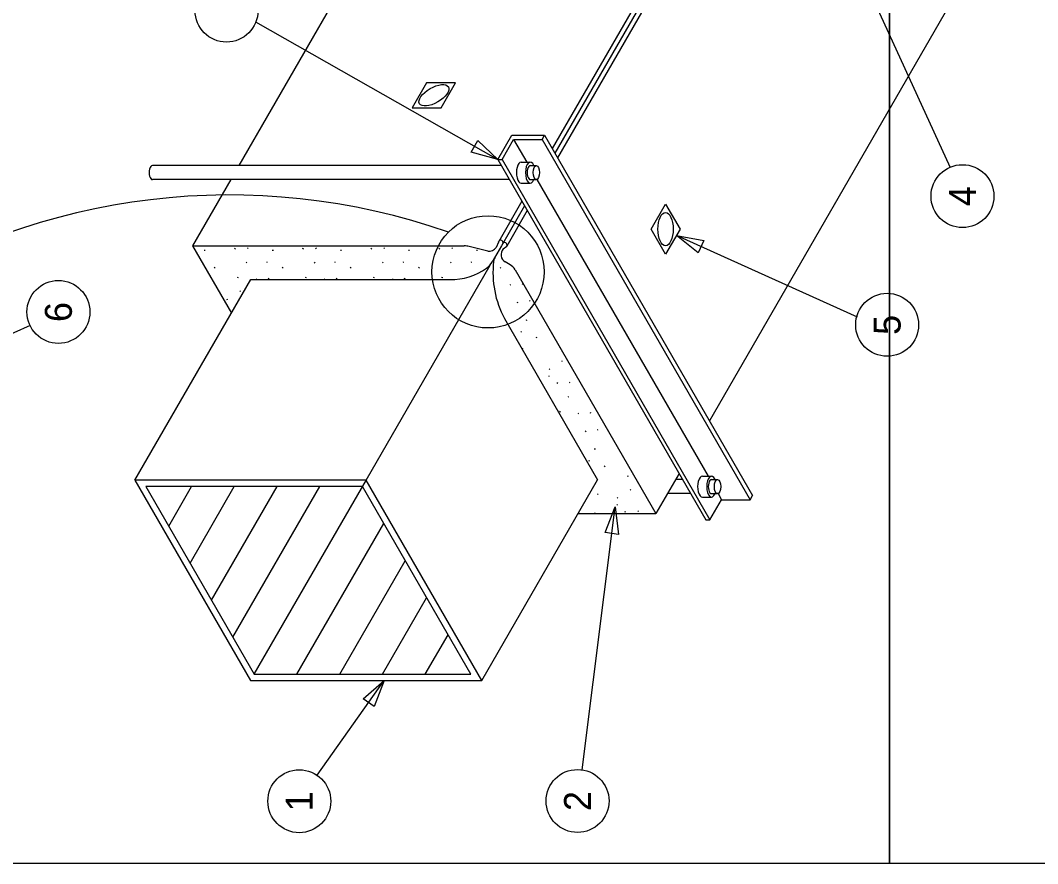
# Model space of a CAD drawing. Extents: x 10043 to 10176, y 9935 to 10141.
# Drawn here: x 10087.2 to 10112.39, y 9977.05 to 9997.92 of the extents above; entities that cross this region are included whole.
import ezdxf

# ---------------------------------------------------------------- set-up
doc = ezdxf.new("R2010")
doc.units = 0
for name, color, linetype in [('G-ANNO-SYMB', 7, 'Continuous'), ('G-DETL-GRID', 7, 'Continuous'), ('G-DETL-LINE', 7, 'Continuous'), ('G-DETL-TEXT', 7, 'Continuous')]:
    doc.layers.add(name, color=color, linetype=linetype)

msp = doc.modelspace()

# ---------------------------------------------------------------- linework, layer by layer
at = {"layer": 'G-ANNO-SYMB'}
for centre in [(10092.307, 9998.161), (10110.53, 9993.569), (10088.144, 9990.702), (10108.665, 9990.385), (10094.109, 9978.592), (10100.999, 9978.598)]:
    msp.add_circle(centre, 0.779, dxfattribs=at)
at = {"layer": 'G-DETL-GRID'}
for points in [[(10063.221, 9977.047), (10063.221, 10026.189), (10108.721, 10026.189), (10108.721, 9977.047)], [(10108.721, 9977.047), (10108.721, 10026.189), (10154.221, 10026.189), (10154.221, 9977.047)]]:
    msp.add_lwpolyline(points, close=True, dxfattribs=at)
at = {"layer": 'G-DETL-LINE'}
for p, q in [((10107.632, 10007.32), (10100.374, 9994.748)), ((10107.632, 10007.32), (10100.374, 9994.748)), ((10107.731, 10007.262), (10100.44, 9994.634)), ((10107.731, 10007.262), (10100.44, 9994.634)), ((10107.83, 10007.205), (10100.506, 9994.519)), ((10107.83, 10007.205), (10100.506, 9994.519)), ((10096.288, 10000.692), (10092.611, 9994.324)), ((10096.288, 10000.692), (10092.611, 9994.324)), ((10111.546, 10000.619), (10104.265, 9988.009)), ((10111.546, 10000.619), (10104.265, 9988.009)), ((10099.023, 9994.475), (10099.372, 9995.08)), ((10099.023, 9994.475), (10099.372, 9995.08)), ((10099.128, 9994.475), (10099.416, 9994.975)), ((10099.128, 9994.475), (10099.416, 9994.975)), ((10099.372, 9995.08), (10100.182, 9995.08)), ((10099.372, 9995.08), (10100.182, 9995.08)), ((10099.416, 9994.975), (10100.122, 9994.975)), ((10099.416, 9994.975), (10099.742, 9994.41)), ((10099.416, 9994.975), (10100.122, 9994.975)), ((10099.416, 9994.975), (10099.742, 9994.41)), ((10100.122, 9994.975), (10100.182, 9995.08)), ((10100.122, 9994.975), (10100.182, 9995.08)), ((10100.122, 9994.975), (10105.272, 9986.056)), ((10100.122, 9994.975), (10105.272, 9986.056)), ((10100.182, 9995.08), (10105.332, 9986.16)), ((10100.182, 9995.08), (10105.332, 9986.16)), ((10099.023, 9994.475), (10099.128, 9994.475)), ((10099.023, 9994.475), (10104.173, 9985.556)), ((10099.023, 9994.475), (10099.128, 9994.475)), ((10099.023, 9994.475), (10104.173, 9985.556)), ((10099.128, 9994.475), (10104.278, 9985.556)), ((10099.128, 9994.475), (10104.278, 9985.556)), ((10099.111, 9994.324), (10090.472, 9994.324)), ((10099.603, 9994.41), (10099.828, 9994.41)), ((10099.603, 9994.41), (10099.828, 9994.41)), ((10099.828, 9994.324), (10099.978, 9994.324)), ((10099.828, 9994.324), (10099.978, 9994.324)), ((10099.31, 9993.979), (10090.472, 9993.979)), ((10099.31, 9993.979), (10090.472, 9993.979)), ((10092.412, 9993.979), (10091.464, 9992.338)), ((10092.412, 9993.979), (10091.464, 9992.338)), ((10099.828, 9993.979), (10099.978, 9993.979)), ((10099.828, 9993.979), (10099.978, 9993.979)), ((10099.99, 9993.981), (10104.23, 9986.638)), ((10099.99, 9993.981), (10104.23, 9986.638)), ((10099.603, 9993.893), (10099.828, 9993.893)), ((10099.603, 9993.893), (10099.828, 9993.893)), ((10099.62, 9993.443), (10099.046, 9992.449)), ((10099.62, 9993.443), (10099.046, 9992.449)), ((10099.686, 9993.328), (10099.114, 9992.338)), ((10099.686, 9993.328), (10099.114, 9992.338)), ((10099.752, 9993.213), (10099.245, 9992.335)), ((10099.752, 9993.213), (10099.245, 9992.335)), ((10099.046, 9992.449), (10099.036, 9992.427)), ((10099.046, 9992.449), (10099.036, 9992.427)), ((10091.464, 9992.338), (10098.193, 9992.338)), ((10091.464, 9992.338), (10092.427, 9990.671)), ((10091.464, 9992.338), (10098.193, 9992.338)), ((10091.464, 9992.338), (10092.427, 9990.671)), ((10091.752, 9992.23), (10091.779, 9992.233)), ((10091.752, 9992.23), (10091.779, 9992.233)), ((10092.533, 9992.258), (10092.506, 9992.27)), ((10092.533, 9992.258), (10092.506, 9992.27)), ((10092.826, 9992.276), (10092.844, 9992.288)), ((10092.826, 9992.276), (10092.844, 9992.288)), ((10093.439, 9992.23), (10093.466, 9992.233)), ((10093.439, 9992.23), (10093.466, 9992.233)), ((10094.219, 9992.258), (10094.192, 9992.27)), ((10094.219, 9992.258), (10094.192, 9992.27)), ((10094.513, 9992.276), (10094.531, 9992.288)), ((10094.513, 9992.276), (10094.531, 9992.288)), ((10095.125, 9992.23), (10095.152, 9992.233)), ((10095.125, 9992.23), (10095.152, 9992.233)), ((10095.906, 9992.258), (10095.879, 9992.27)), ((10095.906, 9992.258), (10095.879, 9992.27)), ((10096.199, 9992.276), (10096.217, 9992.288)), ((10096.199, 9992.276), (10096.217, 9992.288)), ((10096.811, 9992.23), (10096.838, 9992.233)), ((10096.811, 9992.23), (10096.838, 9992.233)), ((10097.592, 9992.258), (10097.565, 9992.27)), ((10097.592, 9992.258), (10097.565, 9992.27)), ((10097.885, 9992.276), (10097.903, 9992.288)), ((10097.885, 9992.276), (10097.903, 9992.288)), ((10098.774, 9992.207), (10098.315, 9992.323)), ((10098.774, 9992.207), (10098.315, 9992.323)), ((10098.497, 9992.23), (10098.524, 9992.233)), ((10098.497, 9992.23), (10098.524, 9992.233)), ((10099.114, 9992.338), (10098.888, 9991.946)), ((10099.114, 9992.338), (10098.888, 9991.946)), ((10099.039, 9992.433), (10098.987, 9992.3)), ((10099.039, 9992.433), (10098.987, 9992.3)), ((10099.158, 9992.261), (10099.245, 9992.335)), ((10099.158, 9992.261), (10099.245, 9992.335)), ((10093.305, 9991.933), (10093.323, 9991.945)), ((10093.305, 9991.933), (10093.323, 9991.945)), ((10094.991, 9991.933), (10095.009, 9991.945)), ((10094.991, 9991.933), (10095.009, 9991.945)), ((10096.678, 9991.933), (10096.696, 9991.945)), ((10096.678, 9991.933), (10096.696, 9991.945)), ((10098.364, 9991.933), (10098.382, 9991.945)), ((10098.364, 9991.933), (10098.382, 9991.945)), ((10099.33, 9991.871), (10099.207, 9991.941)), ((10099.33, 9991.871), (10099.207, 9991.941)), ((10092.025, 9991.79), (10091.998, 9991.802)), ((10092.025, 9991.79), (10091.998, 9991.802)), ((10092.794, 9991.922), (10092.812, 9991.934)), ((10092.794, 9991.922), (10092.812, 9991.934)), ((10093.711, 9991.79), (10093.684, 9991.802)), ((10093.711, 9991.79), (10093.684, 9991.802)), ((10094.48, 9991.922), (10094.498, 9991.934)), ((10094.48, 9991.922), (10094.498, 9991.934)), ((10095.397, 9991.79), (10095.37, 9991.802)), ((10095.397, 9991.79), (10095.37, 9991.802)), ((10095.764, 9986.536), (10098.839, 9991.862)), ((10095.764, 9986.536), (10098.839, 9991.862)), ((10096.166, 9991.922), (10096.184, 9991.934)), ((10096.166, 9991.922), (10096.184, 9991.934)), ((10097.084, 9991.79), (10097.057, 9991.802)), ((10097.084, 9991.79), (10097.057, 9991.802)), ((10097.853, 9991.922), (10097.871, 9991.934)), ((10097.853, 9991.922), (10097.871, 9991.934)), ((10099.083, 9991.788), (10099.101, 9991.8)), ((10099.083, 9991.788), (10099.101, 9991.8)), ((10099.455, 9991.748), (10102.939, 9985.713)), ((10099.455, 9991.748), (10102.939, 9985.713)), ((10090.039, 9986.536), (10092.908, 9991.505)), ((10090.039, 9986.536), (10092.908, 9991.505)), ((10092.602, 9991.547), (10092.575, 9991.559)), ((10092.602, 9991.547), (10092.575, 9991.559)), ((10092.908, 9991.505), (10097.84, 9991.505)), ((10092.908, 9991.505), (10097.84, 9991.505)), ((10093.039, 9991.508), (10093.057, 9991.52)), ((10093.039, 9991.508), (10093.057, 9991.52)), ((10093.363, 9991.517), (10093.336, 9991.529)), ((10093.363, 9991.517), (10093.336, 9991.529)), ((10094.288, 9991.547), (10094.261, 9991.559)), ((10094.288, 9991.547), (10094.261, 9991.559)), ((10094.725, 9991.508), (10094.743, 9991.52)), ((10094.725, 9991.508), (10094.743, 9991.52)), ((10095.05, 9991.517), (10095.023, 9991.529)), ((10095.05, 9991.517), (10095.023, 9991.529)), ((10095.975, 9991.547), (10095.948, 9991.559)), ((10095.975, 9991.547), (10095.948, 9991.559)), ((10096.412, 9991.508), (10096.43, 9991.52)), ((10096.412, 9991.508), (10096.43, 9991.52)), ((10096.736, 9991.517), (10096.709, 9991.529)), ((10096.736, 9991.517), (10096.709, 9991.529)), ((10097.661, 9991.547), (10097.634, 9991.559)), ((10097.661, 9991.547), (10097.634, 9991.559)), ((10092.637, 9991.212), (10092.655, 9991.224)), ((10092.637, 9991.212), (10092.655, 9991.224)), ((10099.328, 9991.373), (10099.346, 9991.385)), ((10099.328, 9991.373), (10099.346, 9991.385)), ((10099.652, 9991.383), (10099.625, 9991.395)), ((10099.652, 9991.383), (10099.625, 9991.395)), ((10092.318, 9991.011), (10092.336, 9991.023)), ((10092.318, 9991.011), (10092.336, 9991.023)), ((10099.529, 9990.928), (10099.503, 9990.94)), ((10099.529, 9990.928), (10099.503, 9990.94)), ((10099.807, 9990.971), (10099.825, 9990.983)), ((10099.807, 9990.971), (10099.825, 9990.983)), ((10092.324, 9990.849), (10092.329, 9990.852)), ((10092.324, 9990.849), (10092.329, 9990.852)), ((10099.191, 9990.539), (10101.496, 9986.546)), ((10099.191, 9990.539), (10101.496, 9986.546)), ((10099.728, 9990.502), (10099.755, 9990.505)), ((10099.728, 9990.502), (10099.755, 9990.505)), ((10099.594, 9990.205), (10099.612, 9990.217)), ((10099.594, 9990.205), (10099.612, 9990.217)), ((10100, 9990.062), (10099.973, 9990.074)), ((10100, 9990.062), (10099.973, 9990.074)), ((10099.652, 9989.789), (10099.625, 9989.801)), ((10099.652, 9989.789), (10099.625, 9989.801)), ((10100.566, 9989.824), (10100.55, 9989.831)), ((10100.566, 9989.824), (10100.55, 9989.831)), ((10100.612, 9989.483), (10100.63, 9989.495)), ((10100.612, 9989.483), (10100.63, 9989.495)), ((10100.293, 9989.282), (10100.311, 9989.294)), ((10100.293, 9989.282), (10100.311, 9989.294)), ((10100.286, 9989.112), (10100.304, 9989.124)), ((10100.286, 9989.112), (10100.304, 9989.124)), ((10100.509, 9988.935), (10100.482, 9988.947)), ((10100.509, 9988.935), (10100.482, 9988.947)), ((10100.802, 9988.953), (10100.82, 9988.965)), ((10100.802, 9988.953), (10100.82, 9988.965)), ((10100.769, 9988.599), (10100.787, 9988.611)), ((10100.769, 9988.599), (10100.787, 9988.611)), ((10100.577, 9988.225), (10100.55, 9988.237)), ((10100.577, 9988.225), (10100.55, 9988.237)), ((10101.015, 9988.185), (10101.032, 9988.197)), ((10101.015, 9988.185), (10101.032, 9988.197)), ((10101.339, 9988.195), (10101.312, 9988.207)), ((10101.339, 9988.195), (10101.312, 9988.207)), ((10101.216, 9987.739), (10101.189, 9987.751)), ((10101.216, 9987.739), (10101.189, 9987.751)), ((10101.493, 9987.783), (10101.511, 9987.795)), ((10101.493, 9987.783), (10101.511, 9987.795)), ((10101.414, 9987.313), (10101.441, 9987.316)), ((10101.414, 9987.313), (10101.441, 9987.316)), ((10101.281, 9987.016), (10101.299, 9987.028)), ((10101.281, 9987.016), (10101.299, 9987.028)), ((10101.686, 9986.873), (10101.659, 9986.885)), ((10101.686, 9986.873), (10101.659, 9986.885)), ((10103.511, 9986.703), (10102.939, 9985.713)), ((10103.511, 9986.703), (10102.939, 9985.713)), ((10092.992, 9981.734), (10095.77, 9986.546)), ((10098.627, 9981.577), (10101.496, 9986.546)), ((10098.627, 9981.577), (10101.496, 9986.546)), ((10102.264, 9986.63), (10102.237, 9986.642)), ((10102.264, 9986.63), (10102.237, 9986.642)), ((10103.598, 9986.552), (10103.424, 9986.552)), ((10103.598, 9986.552), (10103.424, 9986.552)), ((10104.091, 9986.638), (10104.316, 9986.638)), ((10104.091, 9986.638), (10104.316, 9986.638)), ((10104.316, 9986.552), (10104.466, 9986.552)), ((10104.316, 9986.552), (10104.466, 9986.552)), ((10090.875, 9985.4), (10091.44, 9986.38)), ((10091.404, 9984.484), (10092.499, 9986.38)), ((10091.933, 9983.567), (10093.557, 9986.38)), ((10092.463, 9982.65), (10094.616, 9986.38)), ((10101.493, 9986.188), (10101.511, 9986.2)), ((10101.493, 9986.188), (10101.511, 9986.2)), ((10102.299, 9986.295), (10102.317, 9986.307)), ((10102.299, 9986.295), (10102.317, 9986.307)), ((10103.797, 9986.207), (10103.224, 9986.207)), ((10103.797, 9986.207), (10103.224, 9986.207)), ((10104.316, 9986.207), (10104.466, 9986.207)), ((10104.316, 9986.207), (10104.466, 9986.207)), ((10104.478, 9986.209), (10104.566, 9986.056)), ((10104.478, 9986.209), (10104.566, 9986.056)), ((10104.478, 9986.209), (10104.566, 9986.056)), ((10104.478, 9986.209), (10104.566, 9986.056)), ((10105.272, 9986.056), (10105.332, 9986.16)), ((10105.272, 9986.056), (10105.332, 9986.16)), ((10101.973, 9985.923), (10101.991, 9985.935)), ((10101.973, 9985.923), (10101.991, 9985.935)), ((10101.979, 9986.094), (10101.997, 9986.106)), ((10101.979, 9986.094), (10101.997, 9986.106)), ((10104.091, 9986.12), (10104.316, 9986.12)), ((10104.091, 9986.12), (10104.316, 9986.12)), ((10104.278, 9985.556), (10104.566, 9986.056)), ((10104.278, 9985.556), (10104.566, 9986.056)), ((10104.566, 9986.056), (10105.272, 9986.056)), ((10104.566, 9986.056), (10105.272, 9986.056)), ((10101.015, 9985.713), (10102.939, 9985.713)), ((10101.015, 9985.713), (10102.939, 9985.713)), ((10101.414, 9985.719), (10101.441, 9985.722)), ((10101.414, 9985.719), (10101.441, 9985.722)), ((10102.195, 9985.746), (10102.168, 9985.758)), ((10102.195, 9985.746), (10102.168, 9985.758)), ((10102.488, 9985.765), (10102.506, 9985.777)), ((10102.488, 9985.765), (10102.506, 9985.777)), ((10094.05, 9981.734), (10096.203, 9985.463)), ((10104.173, 9985.556), (10104.278, 9985.556)), ((10104.173, 9985.556), (10104.278, 9985.556)), ((10104.173, 9985.556), (10104.278, 9985.556)), ((10104.173, 9985.556), (10104.278, 9985.556)), ((10095.109, 9981.734), (10096.733, 9984.546)), ((10096.167, 9981.734), (10097.262, 9983.629)), ((10097.226, 9981.734), (10097.791, 9982.713))]:
    msp.add_line(p, q, dxfattribs=at)
for points in [[(10096.902, 9995.753), (10097.621, 9995.753), (10097.98, 9996.376), (10097.261, 9996.376)], [(10096.902, 9995.753), (10097.621, 9995.753), (10097.98, 9996.376), (10097.261, 9996.376)], [(10103.178, 9992.131), (10102.82, 9992.752), (10103.178, 9993.373), (10103.537, 9992.752)], [(10103.178, 9992.131), (10102.82, 9992.752), (10103.178, 9993.373), (10103.537, 9992.752)], [(10092.902, 9981.577), (10098.627, 9981.577), (10095.764, 9986.536), (10090.039, 9986.536)], [(10092.902, 9981.577), (10098.627, 9981.577), (10095.764, 9986.536), (10090.039, 9986.536)], [(10092.992, 9981.734), (10098.357, 9981.734), (10095.674, 9986.38), (10090.31, 9986.379)], [(10092.992, 9981.734), (10098.357, 9981.734), (10095.674, 9986.38), (10090.31, 9986.379)]]:
    msp.add_lwpolyline(points, close=True, dxfattribs=at)
for centre, radius, start, end in [((10099.096, 9992.421), 0.0573, 329.9993, 149.9993), ((10099.096, 9992.421), 0.0573, 329.9993, 149.9993), ((10098.193, 9991.838), 0.5, 75.8569, 90), ((10098.193, 9991.838), 0.5, 75.8569, 90), ((10098.803, 9992.431), 0.226, 262.6182, 324.4112), ((10098.803, 9992.431), 0.226, 262.6182, 324.4112), ((10099.31, 9992.12), 0.207, 137.0339, 240.7736), ((10099.31, 9992.12), 0.207, 137.0339, 240.7736), ((10099.195, 9992.363), 0.0573, 329.9993, 149.9993), ((10099.195, 9992.363), 0.0573, 329.9993, 149.9993), ((10098.455, 9992.196), 0.5, 305.6022, 330.0001), ((10098.455, 9992.196), 0.5, 305.6022, 330.0001), ((10101.284, 9991.671), 2.38, 173.3014, 208.3969), ((10101.284, 9991.671), 2.38, 173.3014, 208.3969), ((10099.252, 9991.909), 0.333, 150.0002, 173.3014), ((10099.252, 9991.909), 0.333, 150.0002, 173.3014), ((10097.859, 9993.028), 1.524, 269.2851, 305.6022), ((10097.859, 9993.028), 1.524, 269.2851, 305.6022), ((10099.166, 9991.581), 0.333, 30, 60.5386), ((10099.166, 9991.581), 0.333, 30, 60.5386)]:
    msp.add_arc(centre, radius, start, end, dxfattribs=at)
for centre, major_axis, ratio in [((10097.441, 9996.065), (-0.359, -0.207), 0.461166), ((10097.441, 9996.065), (-0.359, -0.207), 0.461166), ((10099.978, 9994.152), (0, -0.173), 0.460797), ((10099.978, 9994.152), (0, -0.173), 0.460797), ((10103.178, 9992.752), (0, -0.413), 0.460797), ((10103.178, 9992.752), (0, -0.413), 0.460797), ((10104.466, 9986.379), (0, -0.173), 0.460797), ((10104.466, 9986.379), (0, -0.173), 0.460797)]:
    msp.add_ellipse(centre, major_axis=major_axis, ratio=ratio, dxfattribs=at)
for centre, major_axis, start_param, end_param in [((10090.472, 9994.152), (0, -0.173), 3.137491, 6.287287), ((10090.472, 9994.152), (0, -0.173), 3.137491, 6.287287), ((10099.603, 9994.152), (0, -0.259), 3.137491, 6.287287), ((10099.603, 9994.152), (0, -0.259), 3.137491, 6.287287), ((10099.828, 9994.152), (0, -0.259), 2.300516, 7.124262), ((10099.828, 9994.152), (0, -0.259), 2.300516, 7.124262), ((10099.828, 9994.152), (0, -0.173), 3.137491, 6.287287), ((10099.828, 9994.152), (0, -0.173), 3.137491, 6.287287), ((10104.316, 9986.379), (0, -0.259), 2.300516, 7.124262), ((10104.316, 9986.379), (0, -0.259), 2.300516, 7.124262), ((10104.091, 9986.379), (0, -0.259), 3.137491, 6.287287), ((10104.091, 9986.379), (0, -0.259), 3.137491, 6.287287), ((10104.316, 9986.379), (0, -0.173), 3.137491, 6.287287), ((10104.316, 9986.379), (0, -0.173), 3.137491, 6.287287)]:
    msp.add_ellipse(centre, major_axis=major_axis, ratio=0.460797, start_param=start_param, end_param=end_param, dxfattribs=at)
at = {"layer": 'G-DETL-TEXT'}
for p, q in [((10110.235, 9994.273), (10107.661, 9999.895)), ((10093.024, 9997.884), (10099.023, 9994.475)), ((10093.024, 9997.884), (10099.023, 9994.475)), ((10107.929, 9990.572), (10103.447, 9992.597)), ((10107.929, 9990.572), (10103.447, 9992.597)), ((10087.446, 9990.368), (10083.175, 9988.467)), ((10101.111, 9979.373), (10101.93, 9985.88)), ((10101.111, 9979.373), (10101.93, 9985.88)), ((10094.551, 9979.235), (10096.214, 9981.577))]:
    msp.add_line(p, q, dxfattribs=at)
for points in [[(10098.526, 9994.95), (10099.023, 9994.475), (10098.361, 9994.66)], [(10098.526, 9994.95), (10099.023, 9994.475), (10098.361, 9994.66)], [(10103.986, 9992.17), (10103.447, 9992.597), (10104.123, 9992.474)], [(10103.986, 9992.17), (10103.447, 9992.597), (10104.123, 9992.474)], [(10101.682, 9985.24), (10101.93, 9985.88), (10102.012, 9985.198)], [(10101.682, 9985.24), (10101.93, 9985.88), (10102.012, 9985.198)], [(10095.692, 9981.13), (10096.214, 9981.577), (10095.964, 9980.937)], [(10095.692, 9981.13), (10096.214, 9981.577), (10095.964, 9980.937)]]:
    msp.add_lwpolyline(points, close=True, dxfattribs=at)
msp.add_circle((10098.782, 9991.695), 1.389, dxfattribs=at)
msp.add_arc((10092.376, 9977.152), 16.446, 70.7432, 122.9017, dxfattribs=at)

# ---------------------------------------------------------------- texts
at = {"layer": 'G-ANNO-SYMB'}
for s, p in [('4', (10110.864, 9993.319)), ('6', (10088.477, 9990.452)), ('5', (10108.998, 9990.134)), ('1', (10094.442, 9978.342)), ('2', (10101.332, 9978.348))]:
    msp.add_text(s, height=0.667, rotation=90, dxfattribs=at).set_placement(p)

doc.saveas('drawing.dxf')
